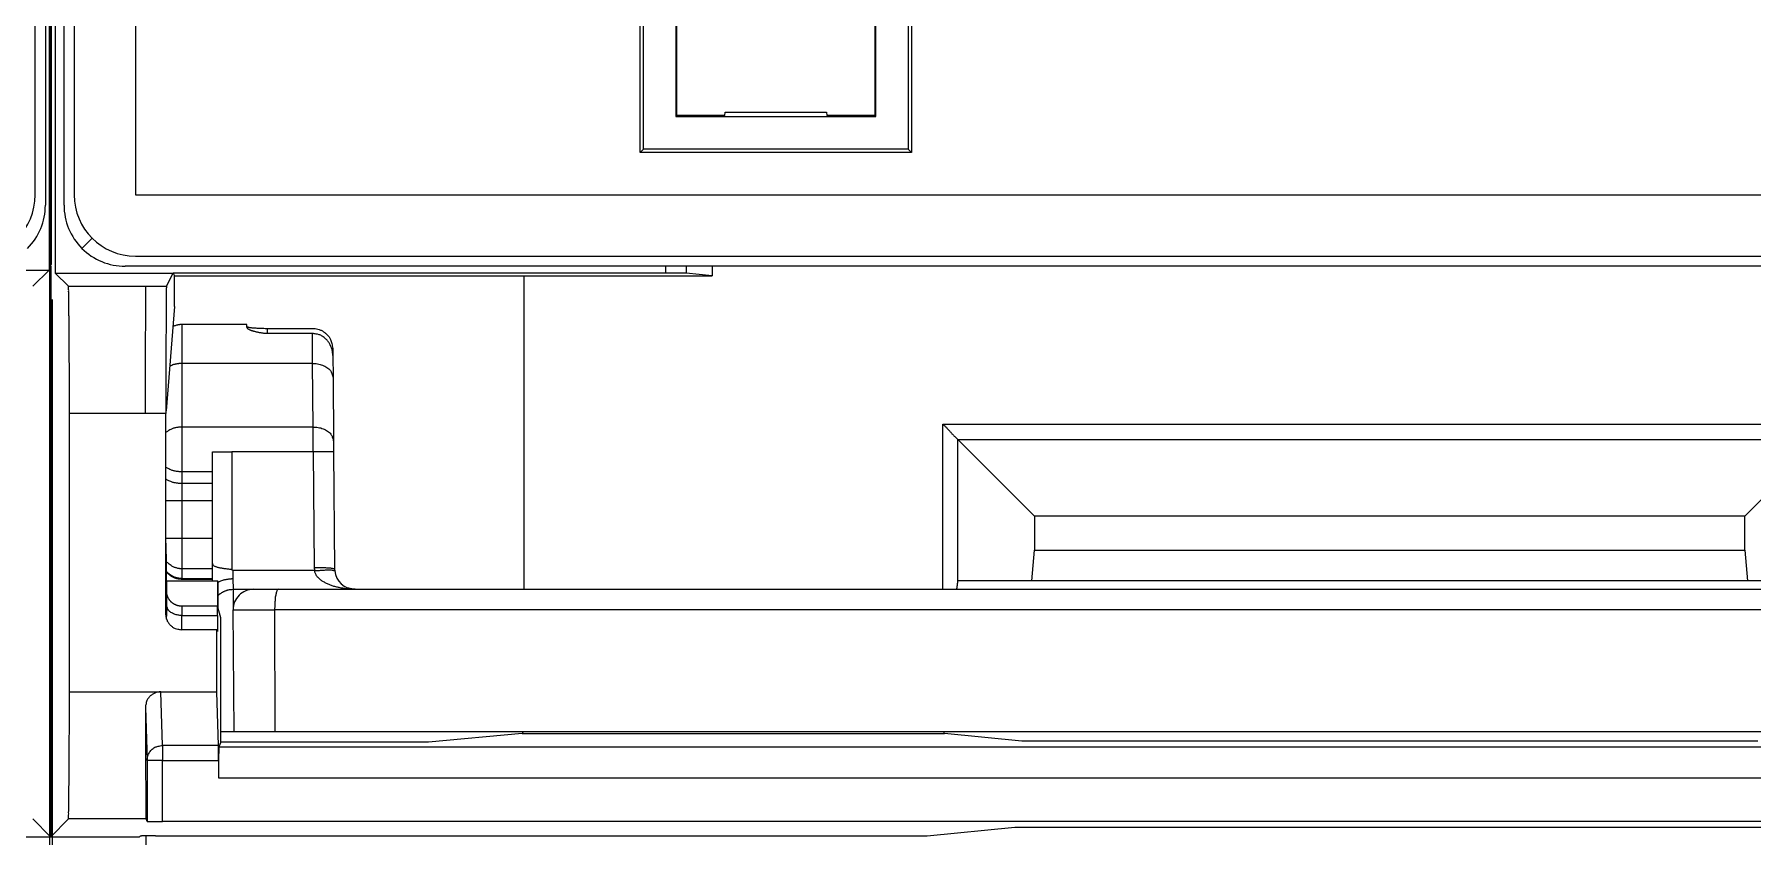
# Model space of a CAD drawing. Header units: inches. Extents: x -4 to 280, y -9 to 35.
# Drawn here: x 50.436 to 52.122, y 12.288 to 13.076 of the extents above; entities that cross this region are included whole.
import ezdxf

# ---------------------------------------------------------------- set-up
doc = ezdxf.new("R2010")
doc.units = ezdxf.units.IN
doc.header["$LTSCALE"] = 0.5
doc.header["$MEASUREMENT"] = 0
doc.set_wipeout_variables(frame=1)
for name, color, linetype in [('204', 7, 'Continuous'), ('214', 7, 'Continuous'), ('IOBASE', 177, 'Continuous')]:
    doc.layers.add(name, color=color, linetype=linetype)

# ---------------------------------------------------------------- blocks, each defined once
blk = doc.blocks.new('IC200CHS022')
at = {"layer": '204', "color": 150, "linetype": 'Continuous'}
for p, q in [((4.3659, 5.8766), (4.3659, 3.0802)), ((6.9959, 3.0802), (6.9959, 5.8476)), ((4.3713, 3.5728), (4.3713, 3.0715)), ((5.0159, 3.3244), (5.0159, 3.0686)), ((4.3659, 3.0802), (4.3668, 3.0793)), ((4.3843, 3.0585), (4.3713, 3.0715)), ((4.3713, 3.0715), (4.4869, 3.0715)), ((4.9704, 3.0715), (4.4869, 3.0715)), ((5.0159, 3.0686), (4.9904, 3.0713)), ((6.8935, 3.0744), (6.9935, 3.0744)), ((6.9935, 3.0744), (6.9775, 3.0585)), ((6.995, 3.0793), (6.9959, 3.0802)), ((4.3843, 3.0585), (4.4604, 3.0585)), ((4.4884, 3.0686), (4.831, 3.0686)), ((4.831, 3.0686), (5.0159, 3.0686)), ((6.9949, 2.5179), (6.9949, 3.0593)), ((4.5795, 3.0121), (4.5795, 3.0171)), ((4.6436, 2.9972), (4.6437, 2.9906)), ((4.6437, 2.9906), (4.6439, 2.969)), ((4.6439, 2.969), (4.6444, 2.9065)), ((4.3853, 2.6602), (4.3853, 2.9335)), ((4.4599, 2.9335), (4.3853, 2.9335)), ((5.2422, 2.7609), (5.2422, 2.9231)), ((5.2422, 2.9231), (6.1196, 2.9231)), ((4.6444, 2.9065), (4.6445, 2.8959)), ((5.2571, 2.9081), (6.1047, 2.9081)), ((5.2571, 2.7693), (5.2571, 2.9081)), ((4.5257, 2.8959), (4.5447, 2.8959)), ((4.5257, 2.7864), (4.5257, 2.8959)), ((4.6245, 2.8959), (4.5447, 2.8959)), ((4.5447, 2.8959), (4.5447, 2.7802)), ((4.6445, 2.8959), (4.6245, 2.8959)), ((4.6245, 2.8959), (4.6255, 2.7823)), ((4.6445, 2.8959), (4.6455, 2.7807)), ((4.5257, 2.7692), (4.5257, 2.7864)), ((4.6257, 2.7792), (4.5457, 2.7792)), ((4.5457, 2.771), (4.5459, 2.7609)), ((4.5459, 2.7609), (4.5659, 2.7609)), ((4.5459, 2.7609), (4.5459, 2.7407)), ((4.4804, 2.7344), (4.4798, 2.7362)), ((4.4956, 2.7442), (4.4942, 2.7442)), ((4.5306, 2.7442), (4.4956, 2.7442)), ((4.5469, 2.6209), (4.5459, 2.7407)), ((4.5866, 2.7407), (4.5868, 2.6209)), ((4.5298, 2.7212), (4.4948, 2.7212)), ((4.3853, 2.6602), (4.4748, 2.6602)), ((4.4765, 2.6076), (4.4748, 2.6602)), ((4.4598, 2.645), (4.4615, 2.5927)), ((4.5469, 2.6209), (4.5339, 2.6208)), ((6.7721, 2.6209), (4.5868, 2.6209)), ((4.8296, 2.6192), (4.7376, 2.6108)), ((4.8296, 2.6192), (5.244, 2.6192)), ((5.3198, 2.6116), (5.244, 2.6192)), ((4.5315, 2.6076), (4.4765, 2.6076)), ((4.4765, 2.6076), (4.4765, 2.5927)), ((4.5316, 2.5927), (4.5315, 2.6076)), ((6.042, 2.6116), (5.3198, 2.6116)), ((4.4615, 2.5927), (4.4615, 2.533)), ((4.4765, 2.5927), (4.4615, 2.5927)), ((4.4765, 2.5328), (4.4765, 2.5927)), ((4.4765, 2.5927), (4.5316, 2.5927))]:
    blk.add_line(p, q, dxfattribs=at)
at = {"layer": '204', "color": 30, "linetype": 'Continuous'}
for p, q in [((6.9935, 5.8525), (6.9935, 3.0744)), ((4.831, 3.0686), (4.831, 2.7609)), ((5.2571, 2.9081), (5.3324, 2.8328)), ((6.1047, 2.9081), (6.0293, 2.8328)), ((6.0293, 2.8328), (5.3324, 2.8328)), ((5.3324, 2.8328), (5.3324, 2.7993)), ((6.0293, 2.7993), (6.0293, 2.8328)), ((5.3298, 2.7693), (5.3324, 2.7993)), ((5.3324, 2.7993), (6.0293, 2.7993)), ((6.0293, 2.7993), (6.032, 2.7693)), ((5.3298, 2.7693), (5.2571, 2.7693)), ((6.032, 2.7693), (5.3298, 2.7693)), ((6.1047, 2.7693), (6.032, 2.7693)), ((4.5317, 2.6061), (4.5316, 2.5927)), ((4.5317, 2.6061), (6.8301, 2.6061)), ((4.5316, 2.5927), (4.5316, 2.5758)), ((4.5316, 2.5758), (6.8302, 2.5758)), ((4.3669, 2.5179), (4.3842, 2.5353)), ((4.4697, 2.5186), (5.2269, 2.5186))]:
    blk.add_line(p, q, dxfattribs=at)
at = {"layer": '204', "color": 40, "linetype": 'Continuous'}
for p, q in [((4.9904, 3.7827), (4.9904, 3.0713)), ((4.9704, 3.0715), (4.9704, 3.7248)), ((4.3659, 3.048), (4.3659, 3.0802)), ((4.4804, 3.0585), (4.4869, 3.0715)), ((4.4869, 3.0715), (4.4884, 3.0686)), ((4.4604, 3.0585), (4.4804, 3.0585)), ((4.4884, 3.0386), (4.4884, 3.0686)), ((4.4884, 3.0386), (4.4802, 2.9363)), ((4.4957, 3.0209), (4.4957, 2.9827)), ((4.5594, 3.0209), (4.4957, 3.0209)), ((4.5795, 3.0171), (4.6236, 3.0171)), ((4.6237, 3.0121), (4.5795, 3.0121)), ((4.4957, 2.9827), (4.4957, 2.9202)), ((4.6244, 2.9202), (4.6239, 2.9827)), ((4.4802, 2.9335), (4.4802, 2.9363)), ((4.4799, 2.9335), (4.4599, 2.9335)), ((4.4798, 2.7362), (4.4799, 2.9335)), ((4.4957, 2.9202), (4.4957, 2.8763)), ((4.4957, 2.8763), (4.4957, 2.8647)), ((4.4957, 2.8647), (4.4957, 2.8479)), ((4.4957, 2.8479), (4.4802, 2.8479)), ((4.4957, 2.8479), (4.4957, 2.8109)), ((4.4957, 2.8109), (4.4802, 2.8109)), ((4.4806, 2.7848), (4.4802, 2.8063)), ((4.4957, 2.8109), (4.4957, 2.781)), ((4.4806, 2.7692), (4.4806, 2.7848)), ((4.4806, 2.7692), (4.4806, 2.7592)), ((4.4957, 2.781), (4.4957, 2.7715)), ((4.4957, 2.7715), (4.4957, 2.7709)), ((4.4615, 2.533), (4.4604, 2.5353)), ((6.8853, 2.5328), (4.4765, 2.5328))]:
    blk.add_line(p, q, dxfattribs=at)
at = {"layer": '204', "color": 6, "linetype": 'Continuous'}
for p, q in [((4.367, 3.0593), (4.3669, 2.5179)), ((4.4806, 2.7692), (4.5306, 2.7692)), ((4.5306, 2.7692), (4.5306, 2.7442)), ((4.5313, 2.767), (4.5306, 2.7692)), ((4.5313, 2.742), (4.5313, 2.767)), ((4.5339, 2.7328), (4.5313, 2.742)), ((4.5298, 2.6602), (4.5298, 2.7212)), ((4.5304, 2.7194), (4.5298, 2.7212)), ((4.4748, 2.6602), (4.5298, 2.6602)), ((4.5315, 2.6076), (4.5298, 2.6602)), ((4.5339, 2.6108), (4.5317, 2.6061)), ((6.9775, 2.5353), (6.9949, 2.5179)), ((4.3669, 2.5179), (4.4541, 2.5179)), ((4.4541, 2.5179), (4.4547, 2.5185)), ((5.2269, 2.5186), (5.313, 2.5272)), ((5.313, 2.5272), (6.0488, 2.5272)), ((6.9076, 2.5179), (6.9949, 2.5179))]:
    blk.add_line(p, q, dxfattribs=at)
at = {"layer": '204', "color": 1, "linetype": 'Continuous'}
for p, q in [((4.367, 3.048), (4.3659, 3.048)), ((4.367, 3.0469), (4.3659, 3.048)), ((4.3684, 3.0455), (4.3684, 1.0863)), ((4.6239, 2.9827), (4.4957, 2.9827)), ((4.6244, 2.9202), (4.4957, 2.9202)), ((4.5257, 2.8763), (4.4957, 2.8763)), ((4.5257, 2.8647), (4.4957, 2.8647)), ((4.5257, 2.8479), (4.4957, 2.8479)), ((4.5257, 2.8109), (4.4957, 2.8109)), ((4.5257, 2.781), (4.4957, 2.781)), ((4.4957, 2.7715), (4.5257, 2.7715)), ((4.4957, 2.7709), (4.5257, 2.7709)), ((4.5659, 2.7609), (4.5903, 2.7609)), ((4.5903, 2.7609), (6.7687, 2.7609)), ((6.7723, 2.7407), (4.5866, 2.7407))]:
    blk.add_line(p, q, dxfattribs=at)
at = {"layer": '204', "color": 3, "linetype": 'Continuous'}
blk.add_line((4.4601, 2.5186), (4.4601, 2.0559), dxfattribs=at)
at = {"layer": '204', "color": 150, "linetype": 'Continuous'}
for points in [[(4.3668, 3.0793), (4.3668, 3.0793, -0.104288), (4.3668, 3.079, -0.007345), (4.3668, 3.0785, -0.002367), (4.3669, 3.0778, -0.001153), (4.3669, 3.0769, -0.000664), (4.3669, 3.0759, -0.00043), (4.3669, 3.0747, -0.000333), (4.3669, 3.0734, -0.000283), (4.3669, 3.0719, -0.000175), (4.3669, 3.0704, -0.000069), (4.3669, 3.069, -0.000176), (4.3669, 3.067, -0.000227), (4.367, 3.0637, -0.000097), (4.367, 3.0593, -0.000049)], [(6.9949, 3.0593), (6.9949, 3.0614, -0.000209), (6.9949, 3.0633, -0.000226), (6.9949, 3.0652, -0.000237), (6.9949, 3.067, -0.000247), (6.9949, 3.0688, -0.000258), (6.9949, 3.0704, -0.000263), (6.9949, 3.0719, -0.000321), (6.9949, 3.0734, -0.000451), (6.9949, 3.0747, -0.000429), (6.9949, 3.0758, -0.000158), (6.9949, 3.0768, -0.000795), (6.995, 3.0777, -0.002865), (6.995, 3.0786, -0.003685), (6.995, 3.0793, -0.003713)], [(4.3853, 2.9335), (4.3853, 2.9406, 0.000292), (4.3853, 2.9475, 0.000334), (4.3853, 2.9544, 0.000305), (4.3853, 2.9613, 0.000195), (4.3852, 2.968, 0.000106), (4.3852, 2.9746, 0.000013), (4.3852, 2.9811, -0.000031), (4.3851, 2.9875, -0.000035), (4.3851, 2.9937, -0.000011), (4.3851, 2.9997, 0.000051), (4.385, 3.0055, 0.000106), (4.385, 3.0111, 0.00017), (4.385, 3.0165, 0.000207), (4.3849, 3.0215, 0.000213), (4.3849, 3.0264, 0.000223), (4.3848, 3.0309, 0.000232), (4.3848, 3.0351, 0.000241), (4.3848, 3.039, 0.000241), (4.3847, 3.0426, 0.000319), (4.3847, 3.0458, 0.000512), (4.3846, 3.0487, 0.000512), (4.3846, 3.0512, 0.000165), (4.3845, 3.0533, 0.001058), (4.3845, 3.0552, 0.004064), (4.3844, 3.0569, 0.005444), (4.3843, 3.0585, 0.005789)], [(4.4599, 2.9335), (4.4599, 2.9406, -0.000139), (4.4599, 2.9475, -0.000155), (4.4599, 2.9545, -0.000145), (4.4599, 2.9613, -0.000105), (4.4599, 2.968, -0.000077), (4.4599, 2.9747, -0.000053), (4.46, 2.9811, -0.000025), (4.46, 2.9875, 0.000013), (4.46, 2.9937, 0.000024), (4.46, 2.9997, 0.00001), (4.46, 3.0055, -0.000012), (4.46, 3.0111, -0.00005), (4.4601, 3.0164, -0.000087), (4.4601, 3.0215, -0.00013), (4.4601, 3.0264, -0.000154), (4.4601, 3.0309, -0.000151), (4.4601, 3.0351, -0.000144), (4.4602, 3.039, -0.000121), (4.4602, 3.0426, -0.000139), (4.4602, 3.0458, -0.00021), (4.4602, 3.0487, -0.00019), (4.4603, 3.0512, -0.000004), (4.4603, 3.0533, -0.000525), (4.4603, 3.0552, -0.002282), (4.4603, 3.0569, -0.003038), (4.4604, 3.0585, -0.003156)], [(4.5594, 3.019), (4.5596, 3.0188, 0.190427), (4.5599, 3.0186, 0.07542), (4.5604, 3.0185, 0.032853), (4.561, 3.0183, 0.018075), (4.5619, 3.0181, 0.011096), (4.5629, 3.018, 0.007464), (4.5641, 3.0178, 0.00619), (4.5654, 3.0177, 0.005756), (4.5669, 3.0176, 0.003557), (4.5683, 3.0175, 0.001036), (4.5697, 3.0174, 0.004284), (4.5717, 3.0173, 0.006318), (4.575, 3.0172, 0.002706), (4.5795, 3.0171, 0.001324)], [(4.5795, 3.0121), (4.5781, 3.0122, -0.007569), (4.5768, 3.0122, -0.008331), (4.5755, 3.0123, -0.008256), (4.5742, 3.0125, -0.007176), (4.5729, 3.0127, -0.006467), (4.5717, 3.0129, -0.005852), (4.5705, 3.0131, -0.005202), (4.5694, 3.0134, -0.004221), (4.5683, 3.0136, -0.003834), (4.5672, 3.0139, -0.003935), (4.5662, 3.0141, -0.004576), (4.5653, 3.0144, -0.005931), (4.5644, 3.0147, -0.007207), (4.5635, 3.015, -0.008529), (4.5628, 3.0153, -0.011216), (4.5621, 3.0156, -0.015729), (4.5615, 3.0159, -0.015156), (4.561, 3.0162, -0.007219), (4.5605, 3.0165, -0.02357), (4.5601, 3.0169, -0.060619), (4.5598, 3.0175, -0.04684), (4.5594, 3.0182, -0.030314)], [(5.2422, 2.9231), (5.2432, 2.9222, -0.007837), (5.2442, 2.9213, -0.008611), (5.2452, 2.9204, -0.008057), (5.2461, 2.9194, -0.006052), (5.247, 2.9184, -0.004605), (5.2479, 2.9175, -0.003288), (5.2488, 2.9165, -0.002056), (5.2496, 2.9156, -0.000538), (5.2505, 2.9146, 0.000972), (5.2513, 2.9137, 0.002911), (5.2521, 2.9129, 0.004316), (5.2528, 2.9121, 0.00538), (5.2536, 2.9113, 0.005247), (5.2543, 2.9106, 0.004025), (5.255, 2.91, 0.00361), (5.2556, 2.9094, 0.002172), (5.2563, 2.9088, 0.001334), (5.2571, 2.9081, 0.001716)], [(4.5447, 2.7802), (4.5427, 2.7804, -0.001582), (4.5408, 2.7806, -0.001285), (4.539, 2.7809, -0.001765), (4.5372, 2.7811, -0.003285), (4.5355, 2.7814, -0.004344), (4.5339, 2.7816, -0.005033), (4.5325, 2.7819, -0.007773), (4.5311, 2.7822, -0.013666), (4.5299, 2.7826, -0.012902), (4.5288, 2.783, -0.002156), (4.5278, 2.7833, -0.027922), (4.527, 2.7839, -0.093151), (4.5263, 2.7849, -0.068723), (4.5257, 2.7864, -0.038896)], [(4.6255, 2.7823), (4.6255, 2.7821, 0.001225), (4.6255, 2.7819, 0.001216), (4.6255, 2.7817, 0.001225), (4.6255, 2.7815, 0.001251), (4.6255, 2.7813, 0.001215), (4.6255, 2.7811, 0.001135), (4.6256, 2.7809, 0.001252), (4.6256, 2.7807, 0.001493), (4.6256, 2.7805, 0.001133), (4.6256, 2.7803, 0.000389), (4.6256, 2.7802, 0.001599), (4.6256, 2.78, 0.002752), (4.6256, 2.7796, 0.001346), (4.6257, 2.7792, 0.000713)], [(4.6255, 2.7823), (4.628, 2.7823, -0.003033), (4.6304, 2.7823, -0.002738), (4.6329, 2.7822, -0.002978), (4.6353, 2.7822, -0.00416), (4.6376, 2.7821, -0.004156), (4.6397, 2.7819, -0.002463), (4.6414, 2.7818, -0.007233), (4.643, 2.7816, -0.022581), (4.6443, 2.7812, -0.031412), (4.6455, 2.7807, -0.03441)], [(4.5457, 2.771), (4.5444, 2.771, 0.008574), (4.5432, 2.7709, 0.007338), (4.5419, 2.7708, 0.008079), (4.5406, 2.7706, 0.010538), (4.5393, 2.7704, 0.00828), (4.538, 2.7702, 0.002668), (4.5369, 2.77, 0.012539), (4.5355, 2.7696, 0.024377), (4.5335, 2.7688, 0.013148), (4.5311, 2.7677, 0.007104)], [(4.5457, 2.7792), (4.5456, 2.7792, 0.000185), (4.5456, 2.7793, 0.000166), (4.5455, 2.7794, 0.000185), (4.5454, 2.7794, 0.000246), (4.5454, 2.7795, 0.000271), (4.5453, 2.7796, 0.000272), (4.5453, 2.7796, 0.00035), (4.5452, 2.7797, 0.000492), (4.5451, 2.7798, 0.000376), (4.5451, 2.7798, 0.00007), (4.545, 2.7799, 0.000645), (4.5449, 2.7799, 0.001264), (4.5448, 2.7801, 0.000628), (4.5447, 2.7802, 0.000325)], [(4.5457, 2.7792), (4.5457, 2.7784, -0.000001), (4.5457, 2.7777, -0.000001), (4.5457, 2.7769, -0.000001), (4.5457, 2.7762, -0.000002), (4.5457, 2.7755, -0.000001), (4.5457, 2.7748, -0.000001), (4.5457, 2.7742, -0.000002), (4.5457, 2.7735, -0.000003), (4.5457, 2.7724, -0.000002), (4.5457, 2.771, -0.000001)], [(5.2561, 2.7609), (5.2561, 2.7611, -0.000095), (5.2562, 2.7612, -0.000095), (5.2562, 2.7614, -0.000095), (5.2562, 2.7615, -0.000094), (5.2562, 2.7616, -0.000088), (5.2562, 2.7618, -0.000076), (5.2562, 2.7619, -0.000063), (5.2563, 2.7621, -0.000047), (5.2563, 2.7622, -0.000028), (5.2563, 2.7624, 0.000001), (5.2563, 2.7625, 0.000016), (5.2563, 2.7627, 0.000019), (5.2564, 2.7628, 0.000017), (5.2564, 2.7629, 0.000007), (5.2564, 2.7631, -0.000001), (5.2564, 2.7632, -0.00001), (5.2564, 2.7634, -0.000015), (5.2564, 2.7635, -0.000019), (5.2565, 2.7637, -0.000003), (5.2565, 2.7638, 0.000035), (5.2565, 2.764, 0.000074), (5.2565, 2.7641, 0.000122), (5.2565, 2.7642, 0.00014), (5.2565, 2.7644, 0.000131), (5.2566, 2.7645, 0.000096), (5.2566, 2.7647, 0.000026), (5.2566, 2.7648, -0.00004), (5.2566, 2.7649, -0.000118), (5.2566, 2.7651, -0.000103), (5.2566, 2.7652, 0.000014), (5.2567, 2.7654, 0.000149), (5.2567, 2.7655, 0.000331), (5.2567, 2.7656, 0.000445), (5.2567, 2.7658, 0.000522), (5.2567, 2.7659, 0.000352), (5.2567, 2.7661, -0.000088), (5.2568, 2.7662, -0.00034), (5.2568, 2.7663, -0.000468), (5.2568, 2.7665, -0.000391), (5.2568, 2.7666, -0.000053), (5.2568, 2.7667, 0.000221), (5.2568, 2.7669, 0.000486), (5.2569, 2.767, 0.000706), (5.2569, 2.7672, 0.000933), (5.2569, 2.7673, 0.00111), (5.2569, 2.7674, 0.001295), (5.2569, 2.7676, 0.000579), (5.2569, 2.7677, -0.00112), (5.2569, 2.7679, -0.002466), (5.257, 2.768, -0.003898), (5.257, 2.7681, -0.002326), (5.257, 2.7682, 0.004553), (5.257, 2.7684, 0.005711), (5.257, 2.7685, 0.005618), (5.257, 2.7687, 0.001522), (5.257, 2.7689, -0.005983), (5.2571, 2.7691, -0.006651), (5.2571, 2.7693, -0.003703)], [(4.4806, 2.7592), (4.4806, 2.7592, 0.050273), (4.4806, 2.7592, 0.920333), (4.4806, 2.7591, 0.01651), (4.4806, 2.7589, 0.005098), (4.4806, 2.7587, 0.002397), (4.4806, 2.7583, 0.001417), (4.4806, 2.7579, 0.000935), (4.4806, 2.7574, 0.000679), (4.4806, 2.7568, 0.000492), (4.4806, 2.7561, 0.000366), (4.4805, 2.7554, 0.000323), (4.4805, 2.7545, 0.000305), (4.4805, 2.7536, 0.00019), (4.4805, 2.7527, 0.000063), (4.4805, 2.7518, 0.000218), (4.4805, 2.7505, 0.000289), (4.4805, 2.7484, 0.000117), (4.4805, 2.7454, 0.000057)], [(4.4807, 2.758), (4.4807, 2.7581, -0.001113), (4.4807, 2.7582, -0.001095), (4.4807, 2.7582, -0.001109), (4.4807, 2.7583, -0.001153), (4.4807, 2.7584, -0.001131), (4.4807, 2.7585, -0.001063), (4.4806, 2.7585, -0.00119), (4.4806, 2.7586, -0.001446), (4.4806, 2.7587, -0.001096), (4.4806, 2.7587, -0.000352), (4.4806, 2.7588, -0.001588), (4.4806, 2.7589, -0.002784), (4.4806, 2.759, -0.00136), (4.4806, 2.7592, -0.000716)], [(4.4956, 2.7442), (4.4948, 2.7443, -0.013624), (4.494, 2.7443, -0.013195), (4.4932, 2.7444, -0.0137), (4.4924, 2.7446, -0.015363), (4.4916, 2.7448, -0.015422), (4.4908, 2.7451, -0.014005), (4.49, 2.7454, -0.013154), (4.4893, 2.7457, -0.01264), (4.4885, 2.7461, -0.012365), (4.4878, 2.7465, -0.012218), (4.4871, 2.7469, -0.012458), (4.4865, 2.7474, -0.013045), (4.4858, 2.7479, -0.013483), (4.4852, 2.7484, -0.013873), (4.4846, 2.749, -0.014299), (4.4841, 2.7496, -0.01483), (4.4836, 2.7503, -0.014883), (4.4831, 2.7509, -0.014684), (4.4827, 2.7516, -0.015472), (4.4823, 2.7524, -0.016824), (4.4819, 2.7532, -0.013375), (4.4816, 2.754, -0.007252), (4.4813, 2.7547, -0.012926), (4.4811, 2.7555, -0.021435), (4.4809, 2.7567, -0.014036), (4.4807, 2.758, -0.008908)], [(4.5313, 2.7547), (4.5319, 2.7554, -0.013019), (4.5326, 2.756, -0.01264), (4.5333, 2.7566, -0.012564), (4.5341, 2.7572, -0.01287), (4.5349, 2.7577, -0.012417), (4.5357, 2.7582, -0.011459), (4.5366, 2.7586, -0.012681), (4.5375, 2.7591, -0.015255), (4.5385, 2.7595, -0.011219), (4.5394, 2.7598, -0.003267), (4.5403, 2.7601, -0.01619), (4.5414, 2.7604, -0.027547), (4.5433, 2.7606, -0.012726), (4.5459, 2.7609, -0.006449)], [(4.4798, 2.7362), (4.4799, 2.7347, 0.024372), (4.4801, 2.7332, 0.025894), (4.4805, 2.7318, 0.026136), (4.481, 2.7304, 0.025513), (4.4816, 2.7291, 0.024388), (4.4824, 2.7279, 0.022509), (4.4833, 2.7267, 0.024228), (4.4842, 2.7257, 0.028573), (4.4854, 2.7247, 0.021756), (4.4865, 2.7238, 0.007064), (4.4875, 2.7231, 0.030602), (4.489, 2.7224, 0.055683), (4.4915, 2.7218, 0.026907), (4.4948, 2.7212, 0.013623)], [(4.4805, 2.7454), (4.4805, 2.7444, -0.000094), (4.4805, 2.7434, -0.000103), (4.4805, 2.7425, -0.000113), (4.4805, 2.7416, -0.000122), (4.4805, 2.7407, -0.000135), (4.4805, 2.7399, -0.000149), (4.4804, 2.7391, -0.000171), (4.4804, 2.7384, -0.0002), (4.4804, 2.7378, -0.000229), (4.4804, 2.7372, -0.000254), (4.4804, 2.7367, -0.000336), (4.4804, 2.7362, -0.000505), (4.4804, 2.7358, -0.000518), (4.4804, 2.7354, -0.000218), (4.4804, 2.7351, -0.001031), (4.4804, 2.7348, -0.004058), (4.4804, 2.7346, -0.006448), (4.4804, 2.7344, -0.008534)], [(4.4807, 2.7313), (4.4806, 2.7316, -0.004461), (4.4806, 2.7318, -0.004195), (4.4806, 2.7321, -0.004584), (4.4805, 2.7324, -0.005354), (4.4805, 2.7326, -0.004117), (4.4804, 2.7329, -0.001571), (4.4804, 2.7331, -0.005626), (4.4804, 2.7334, -0.00956), (4.4804, 2.7339, -0.004761), (4.4804, 2.7344, -0.002567)], [(4.4955, 2.7351), (4.4937, 2.7352, -0.023786), (4.4918, 2.7355, -0.021147), (4.49, 2.7359, -0.022316), (4.4882, 2.7365, -0.029486), (4.4864, 2.7373, -0.026733), (4.4849, 2.7382, -0.014558), (4.4836, 2.7391, -0.038503), (4.4824, 2.7404, -0.077778), (4.4814, 2.7426, -0.04892), (4.4805, 2.7454, -0.027588)], [(4.4954, 2.7212), (4.4954, 2.7216, 0.00027), (4.4954, 2.722, 0.000226), (4.4954, 2.7225, 0.000191), (4.4954, 2.723, 0.000167), (4.4954, 2.7235, 0.000144), (4.4954, 2.724, 0.000126), (4.4954, 2.7246, 0.000112), (4.4954, 2.7253, 0.000101), (4.4954, 2.7259, 0.000088), (4.4955, 2.7266, 0.000075), (4.4955, 2.7273, 0.000075), (4.4955, 2.7281, 0.00008), (4.4955, 2.7289, 0.000056), (4.4955, 2.7297, 0.000019), (4.4955, 2.7304, 0.000071), (4.4955, 2.7314, 0.000106), (4.4955, 2.733, 0.000047), (4.4955, 2.7351, 0.000024)], [(4.4956, 2.7442), (4.4956, 2.7442, 0.159125), (4.4956, 2.7441, 0.018608), (4.4956, 2.744, 0.006588), (4.4956, 2.7439, 0.003419), (4.4956, 2.7436, 0.002053), (4.4956, 2.7434, 0.001387), (4.4956, 2.7431, 0.001002), (4.4956, 2.7427, 0.000775), (4.4956, 2.7423, 0.000587), (4.4955, 2.7419, 0.000448), (4.4955, 2.7414, 0.000409), (4.4955, 2.7408, 0.000402), (4.4955, 2.7402, 0.000256), (4.4955, 2.7397, 0.00008), (4.4955, 2.7391, 0.000309), (4.4955, 2.7383, 0.00043), (4.4955, 2.737, 0.000177), (4.4955, 2.7351, 0.000087)], [(4.4955, 2.7351), (4.4977, 2.7351, -0.000001), (4.4999, 2.7351, -0.000001), (4.5021, 2.7351, -0.000001), (4.5043, 2.7351, -0.000001), (4.5065, 2.7351, -0.000001), (4.5087, 2.7351, -0.000001), (4.5108, 2.7351, -0.000001), (4.513, 2.7351, -0.000002), (4.5153, 2.7351, -0.000001), (4.5174, 2.7351, 0), (4.5193, 2.7351, -0.000002), (4.5218, 2.7351, -0.000003), (4.5256, 2.7351, -0.000001), (4.5305, 2.7351, -0.000001)], [(4.5306, 2.7442), (4.5284, 2.7442, 0), (4.5262, 2.7442, 0), (4.5241, 2.7442, 0), (4.5219, 2.7442, 0.000001), (4.5197, 2.7442, 0.000001), (4.5175, 2.7442, 0.000001), (4.5153, 2.7442, 0.000001), (4.5131, 2.7442, 0.000002), (4.5109, 2.7442, 0.000002), (4.5087, 2.7442, 0), (4.5068, 2.7442, 0.000003), (4.5044, 2.7442, 0.000007), (4.5006, 2.7442, 0.000004), (4.4956, 2.7442, 0.000002)], [(4.5305, 2.7351), (4.5305, 2.7362, -0.000112), (4.5305, 2.7372, -0.000126), (4.5305, 2.7382, -0.000144), (4.5306, 2.7391, -0.000165), (4.5306, 2.7399, -0.000186), (4.5306, 2.7406, -0.000202), (4.5306, 2.7413, -0.000266), (4.5306, 2.7419, -0.000398), (4.5306, 2.7425, -0.000404), (4.5306, 2.743, -0.000163), (4.5306, 2.7434, -0.0008), (4.5306, 2.7437, -0.003126), (4.5306, 2.744, -0.00479), (4.5306, 2.7442, -0.006016)], [(4.3842, 2.5353), (4.3843, 2.5357, 0.087439), (4.3844, 2.5369, 0.010408), (4.3845, 2.5389, 0.003666), (4.3845, 2.5416, 0.00187), (4.3846, 2.5451, 0.001125), (4.3847, 2.5493, 0.000764), (4.3847, 2.5541, 0.000555), (4.3848, 2.5595, 0.000429), (4.3848, 2.5656, 0.00033), (4.3849, 2.5722, 0.000258), (4.385, 2.5793, 0.00023), (4.385, 2.5871, 0.000217), (4.3851, 2.5956, 0.000145), (4.3851, 2.6038, 0.000058), (4.3851, 2.6115, 0.00016), (4.3852, 2.6218, 0.000227), (4.3853, 2.6383, 0.000103), (4.3853, 2.6602, 0.000054)], [(4.4748, 2.6602), (4.4733, 2.6601, 0.023691), (4.4718, 2.6599, 0.025184), (4.4703, 2.6595, 0.02547), (4.4689, 2.659, 0.024936), (4.4676, 2.6583, 0.023924), (4.4664, 2.6575, 0.022166), (4.4652, 2.6566, 0.02396), (4.4641, 2.6556, 0.028396), (4.4632, 2.6545, 0.021739), (4.4623, 2.6534, 0.007089), (4.4616, 2.6523, 0.030725), (4.4609, 2.6508, 0.056334), (4.4604, 2.6483, 0.027379), (4.4598, 2.645, 0.013892)], [(4.4598, 2.645), (4.4599, 2.6386, 0.000053), (4.4599, 2.6323, 0.000063), (4.4599, 2.6261, 0.000056), (4.4599, 2.62, 0.000031), (4.4599, 2.614, 0.00001), (4.4599, 2.6081, -0.000014), (4.46, 2.6023, -0.000023), (4.46, 2.5967, -0.000019), (4.46, 2.5913, -0.000004), (4.46, 2.586, 0.000027), (4.46, 2.5809, 0.000058), (4.46, 2.5761, 0.000098), (4.4601, 2.5714, 0.000124), (4.4601, 2.567, 0.000137), (4.4601, 2.5629, 0.000143), (4.4601, 2.559, 0.000135), (4.4601, 2.5553, 0.000125), (4.4602, 2.552, 0.0001), (4.4602, 2.5489, 0.000126), (4.4602, 2.5461, 0.000227), (4.4602, 2.5437, 0.00022), (4.4602, 2.5415, 0.00002), (4.4603, 2.5397, 0.000574), (4.4603, 2.5381, 0.002435), (4.4603, 2.5366, 0.003228), (4.4604, 2.5353, 0.003351)], [(4.5868, 2.6209), (4.5816, 2.6209, 0.000238), (4.5765, 2.621, 0.000226), (4.5715, 2.621, 0.000257), (4.5667, 2.621, 0.000367), (4.5622, 2.621, 0.000371), (4.5582, 2.621, 0.000207), (4.5548, 2.621, 0.000668), (4.5519, 2.621, 0.002196), (4.5492, 2.621, 0.003174), (4.5469, 2.6209, 0.00375)], [(4.8302, 2.6209), (4.8302, 2.6207, -0.002263), (4.8301, 2.6205, -0.002466), (4.8301, 2.6203, -0.002942), (4.8301, 2.6202, -0.003778), (4.83, 2.62, -0.004522), (4.83, 2.6199, -0.005096), (4.8299, 2.6197, -0.007103), (4.8299, 2.6196, -0.011278), (4.8299, 2.6195, -0.011261), (4.8298, 2.6194, -0.003924), (4.8298, 2.6194, -0.022703), (4.8297, 2.6193, -0.075), (4.8297, 2.6193, -0.065906), (4.8296, 2.6192, -0.043575)], [(5.244, 2.6192), (5.244, 2.6192, -0.083709), (5.2439, 2.6192, -0.068185), (5.2439, 2.6193, -0.049255), (5.2439, 2.6193, -0.035153), (5.2438, 2.6194, -0.024286), (5.2438, 2.6195, -0.017153), (5.2438, 2.6196, -0.014482), (5.2437, 2.6197, -0.013151), (5.2437, 2.6198, -0.007875), (5.2437, 2.6199, -0.002531), (5.2437, 2.62, -0.008736), (5.2436, 2.6202, -0.010954), (5.2436, 2.6205, -0.00424), (5.2436, 2.6209, -0.002043)], [(4.4615, 2.5927), (4.4616, 2.5946, -0.03499), (4.462, 2.5964, -0.030582), (4.4626, 2.5982, -0.031241), (4.4634, 2.6, -0.039075), (4.4646, 2.6017, -0.03259), (4.4659, 2.6033, -0.016704), (4.4673, 2.6046, -0.041295), (4.4692, 2.6057, -0.069381), (4.4723, 2.6067, -0.03717), (4.4765, 2.6076, -0.019769)], [(4.4615, 2.533), (4.4616, 2.533, 0.068446), (4.4618, 2.5329, 0.009359), (4.4622, 2.5329, 0.00339), (4.4627, 2.5329, 0.001771), (4.4634, 2.5329, 0.001064), (4.4641, 2.5329, 0.000708), (4.465, 2.5329, 0.000583), (4.466, 2.5329, 0.000539), (4.4671, 2.5329, 0.000333), (4.4682, 2.5329, 0.000098), (4.4693, 2.5329, 0.000398), (4.4707, 2.5329, 0.000585), (4.4732, 2.5328, 0.00025), (4.4765, 2.5328, 0.000123)], [(4.4697, 2.5186), (4.4682, 2.5186, 0.000208), (4.4667, 2.5186, 0.000224), (4.4653, 2.5186, 0.000236), (4.464, 2.5186, 0.000245), (4.4626, 2.5186, 0.000256), (4.4614, 2.5186, 0.000261), (4.4603, 2.5186, 0.00032), (4.4592, 2.5186, 0.000449), (4.4582, 2.5186, 0.000427), (4.4573, 2.5186, 0.000157), (4.4566, 2.5186, 0.000792), (4.4559, 2.5186, 0.002858), (4.4553, 2.5185, 0.003678), (4.4547, 2.5185, 0.003707)]]:
    blk.add_lwpolyline(points, format="xyb", dxfattribs=at)
at = {"layer": '204', "color": 40, "linetype": 'Continuous'}
for points in [[(4.9904, 3.0713), (4.9901, 3.0714, 0.011705), (4.9897, 3.0714, 0.004266), (4.9891, 3.0714, 0.002099), (4.9884, 3.0714, 0.001265), (4.9875, 3.0714, 0.000827), (4.9864, 3.0714, 0.00058), (4.9853, 3.0714, 0.000497), (4.984, 3.0715, 0.000474), (4.9825, 3.0715, 0.000299), (4.9811, 3.0715, 0.000089), (4.9797, 3.0715, 0.000366), (4.9778, 3.0715, 0.000547), (4.9747, 3.0715, 0.000237), (4.9704, 3.0715, 0.000117)], [(4.4804, 3.0585), (4.4804, 3.0583, 0.047081), (4.4804, 3.0576, 0.007324), (4.4803, 3.0566, 0.002721), (4.4803, 3.0552, 0.001352), (4.4803, 3.0534, 0.000774), (4.4803, 3.0512, 0.00049), (4.4802, 3.0487, 0.000317), (4.4802, 3.0458, 0.000198), (4.4802, 3.0426, 0.000147), (4.4802, 3.039, 0.000137), (4.4801, 3.0351, 0.000135), (4.4801, 3.0309, 0.000145), (4.4801, 3.0264, 0.000148), (4.4801, 3.0215, 0.000153), (4.4801, 3.0165, 0.000131), (4.48, 3.0111, 0.000088), (4.48, 3.0055, 0.00005), (4.48, 2.9997, 0.000007), (4.48, 2.9937, -0.000009), (4.48, 2.9875, -0.000005), (4.48, 2.9809, -0.000017), (4.4799, 2.9747, -0.000055), (4.4799, 2.9689, 0.000083), (4.4799, 2.9613, 0.000256), (4.4799, 2.9493, 0.000127), (4.4799, 2.9335, 0.00006)], [(4.4957, 3.0209), (4.495, 3.0209, 0.009663), (4.4942, 3.0209, 0.008375), (4.4935, 3.0208, 0.009222), (4.4928, 3.0207, 0.011596), (4.492, 3.0206, 0.008701), (4.4913, 3.0204, 0.00253), (4.4906, 3.0203, 0.012801), (4.4898, 3.02, 0.022514), (4.4885, 3.0195, 0.010763), (4.4868, 3.0188, 0.005531)], [(4.5594, 3.0182), (4.5594, 3.0186, 0.000005), (4.5594, 3.019, 0.000006), (4.5594, 3.0194, 0.000007), (4.5594, 3.0197, 0.000011), (4.5594, 3.02, 0.000012), (4.5594, 3.0203, 0.000005), (4.5594, 3.0205, 0.000023), (4.5594, 3.0206, 0.000084), (4.5594, 3.0208, 0.00012), (4.5594, 3.0209, 0.000142)], [(4.6236, 3.0171), (4.6263, 3.017, -0.035015), (4.629, 3.0164, -0.033332), (4.6316, 3.0155, -0.033726), (4.6341, 3.0142, -0.039427), (4.6363, 3.0125, -0.033722), (4.6383, 3.0107, -0.019131), (4.64, 3.0088, -0.039679), (4.6414, 3.0063, -0.063495), (4.6426, 3.0024, -0.035572), (4.6436, 2.9972, -0.020096)], [(4.6239, 2.9827), (4.6239, 2.985, 0.000001), (4.6238, 2.9873, 0.000001), (4.6238, 2.9896, 0.000002), (4.6238, 2.9917, 0.000002), (4.6238, 2.9939, 0.000002), (4.6238, 2.9959, 0.000002), (4.6238, 2.9978, 0.000002), (4.6238, 2.9997, 0.000003), (4.6237, 3.0016, 0.000002), (4.6237, 3.0033, 0.000001), (4.6237, 3.0048, 0.000004), (4.6237, 3.0066, 0.000008), (4.6237, 3.009, 0.000005), (4.6237, 3.0121, 0.000003)], [(4.6437, 2.9906), (4.6436, 2.9922, 0.016893), (4.6434, 2.9939, 0.01746), (4.6431, 2.9955, 0.017662), (4.6427, 2.9971, 0.017689), (4.6422, 2.9986, 0.017785), (4.6416, 3.0001, 0.017834), (4.6408, 3.0015, 0.018147), (4.64, 3.0029, 0.018719), (4.6391, 3.0042, 0.018388), (4.6381, 3.0055, 0.017308), (4.637, 3.0066, 0.019283), (4.6357, 3.0077, 0.023616), (4.6344, 3.0087, 0.017936), (4.6331, 3.0095, 0.00514), (4.6319, 3.0103, 0.026661), (4.6302, 3.0109, 0.04967), (4.6274, 3.0116, 0.024056), (4.6237, 3.0121, 0.012186)], [(4.4957, 2.9827), (4.4947, 2.9826, 0.009394), (4.4937, 2.9826, 0.008068), (4.4927, 2.9825, 0.008891), (4.4917, 2.9824, 0.011398), (4.4906, 2.9822, 0.00871), (4.4896, 2.982, 0.002604), (4.4887, 2.9818, 0.013014), (4.4875, 2.9815, 0.023901), (4.4859, 2.9808, 0.011972), (4.4837, 2.9799, 0.00626)], [(4.6239, 2.9827), (4.6263, 2.9826, -0.024022), (4.6287, 2.9823, -0.021378), (4.6312, 2.9817, -0.022573), (4.6336, 2.9809, -0.029816), (4.6359, 2.9799, -0.026997), (4.638, 2.9787, -0.01467), (4.6397, 2.9775, -0.038794), (4.6413, 2.9757, -0.07795), (4.6427, 2.9728, -0.04867), (4.6439, 2.969, -0.027352)], [(4.4957, 2.9202), (4.4943, 2.9202, 0.013008), (4.493, 2.9201, 0.011118), (4.4916, 2.9199, 0.012173), (4.4902, 2.9197, 0.015827), (4.4888, 2.9193, 0.012425), (4.4874, 2.919, 0.004132), (4.4862, 2.9186, 0.018539), (4.4848, 2.9179, 0.035206), (4.4827, 2.9168, 0.018524), (4.4802, 2.9151, 0.009848)], [(4.6245, 2.8959), (4.6245, 2.8976, -0.000002), (4.6245, 2.8993, -0.000002), (4.6245, 2.9009, -0.000002), (4.6245, 2.9026, -0.000002), (4.6245, 2.9042, -0.000002), (4.6245, 2.9058, -0.000001), (4.6245, 2.9074, -0.000001), (4.6245, 2.909, -0.000001), (4.6245, 2.9106, -0.000001), (4.6245, 2.912, -0.000001), (4.6245, 2.9134, -0.000001), (4.6244, 2.9149, 0), (4.6244, 2.9173, 0), (4.6244, 2.9202)], [(4.6244, 2.9202), (4.6269, 2.9201, -0.024024), (4.6293, 2.9198, -0.021379), (4.6318, 2.9193, -0.022574), (4.6342, 2.9185, -0.029817), (4.6365, 2.9174, -0.026997), (4.6385, 2.9162, -0.014669), (4.6403, 2.915, -0.038793), (4.6418, 2.9132, -0.077943), (4.6432, 2.9104, -0.048664), (4.6444, 2.9065, -0.027349)], [(4.4957, 2.8763), (4.4943, 2.8763, -0.010511), (4.493, 2.8764, -0.008997), (4.4916, 2.8765, -0.009881), (4.4902, 2.8767, -0.012918), (4.4888, 2.877, -0.010229), (4.4874, 2.8773, -0.003421), (4.4862, 2.8776, -0.015438), (4.4848, 2.8781, -0.030143), (4.4827, 2.8791, -0.016408), (4.4802, 2.8804, -0.008885)], [(4.4957, 2.8647), (4.4943, 2.8648, -0.010512), (4.493, 2.8648, -0.008998), (4.4916, 2.865, -0.009882), (4.4902, 2.8652, -0.012919), (4.4888, 2.8654, -0.010231), (4.4874, 2.8657, -0.003422), (4.4862, 2.866, -0.01544), (4.4848, 2.8666, -0.030147), (4.4827, 2.8675, -0.016411), (4.4802, 2.8689, -0.008887)], [(4.4957, 2.781), (4.4944, 2.7811, -0.018013), (4.4931, 2.7812, -0.015329), (4.4917, 2.7814, -0.016661), (4.4904, 2.7818, -0.021304), (4.489, 2.7822, -0.016276), (4.4877, 2.7827, -0.005247), (4.4865, 2.7832, -0.023601), (4.4851, 2.7841, -0.04174), (4.4831, 2.7857, -0.020252), (4.4806, 2.7879, -0.010348)], [(4.4957, 2.7715), (4.4944, 2.7715, -0.017904), (4.4931, 2.7716, -0.015237), (4.4918, 2.7718, -0.016566), (4.4904, 2.7722, -0.021181), (4.489, 2.7726, -0.016175), (4.4877, 2.7731, -0.005202), (4.4866, 2.7736, -0.023466), (4.4852, 2.7744, -0.041503), (4.4832, 2.776, -0.020129), (4.4806, 2.7783, -0.010285)], [(4.4806, 2.7778), (4.4811, 2.7772, 0.009246), (4.4817, 2.7767, 0.009288), (4.4822, 2.7762, 0.00927), (4.4828, 2.7757, 0.009267), (4.4833, 2.7752, 0.009264), (4.4839, 2.7747, 0.00923), (4.4845, 2.7743, 0.009211), (4.4852, 2.7739, 0.009185), (4.4858, 2.7735, 0.009138), (4.4864, 2.7732, 0.009037), (4.4871, 2.7729, 0.009061), (4.4877, 2.7726, 0.009143), (4.4884, 2.7723, 0.008881), (4.4891, 2.772, 0.008304), (4.4897, 2.7718, 0.008969), (4.4904, 2.7716, 0.010378), (4.4911, 2.7715, 0.00808), (4.4918, 2.7713, 0.003314), (4.4923, 2.7712, 0.010769), (4.4931, 2.7711, 0.018136), (4.4942, 2.771, 0.009165), (4.4957, 2.7709, 0.005)], [(4.6257, 2.7792), (4.6281, 2.7794, -0.003009), (4.6305, 2.7795, -0.002722), (4.633, 2.7797, -0.002965), (4.6354, 2.7798, -0.004145), (4.6377, 2.7799, -0.004144), (4.6397, 2.7799, -0.00245), (4.6415, 2.7799, -0.00722), (4.643, 2.7798, -0.022574), (4.6444, 2.7795, -0.03139), (4.6456, 2.7792, -0.034374)], [(4.6655, 2.7609), (4.6637, 2.7609, -0.005755), (4.6618, 2.761, -0.005736), (4.66, 2.7611, -0.00578), (4.6582, 2.7612, -0.005925), (4.6564, 2.7614, -0.006057), (4.6545, 2.7617, -0.006193), (4.6527, 2.762, -0.006343), (4.651, 2.7623, -0.006536), (4.6492, 2.7627, -0.006739), (4.6475, 2.7631, -0.006981), (4.6457, 2.7635, -0.007225), (4.644, 2.764, -0.007495), (4.6424, 2.7646, -0.007836), (4.6408, 2.7652, -0.008325), (4.6392, 2.7659, -0.009105), (4.6376, 2.7666, -0.010334), (4.6361, 2.7673, -0.010961), (4.6347, 2.7682, -0.011118), (4.6333, 2.769, -0.013656), (4.632, 2.77, -0.018511), (4.6308, 2.771, -0.014939), (4.6297, 2.772, -0.004061), (4.6288, 2.7729, -0.024033), (4.6278, 2.7742, -0.051726), (4.6268, 2.7763, -0.028259), (4.6257, 2.7792, -0.01499)], [(4.6455, 2.7807), (4.6455, 2.7806, 0.001649), (4.6455, 2.7805, 0.001491), (4.6455, 2.7804, 0.00164), (4.6455, 2.7802, 0.001984), (4.6455, 2.7801, 0.001501), (4.6455, 2.78, 0.000493), (4.6455, 2.7798, 0.00214), (4.6456, 2.7797, 0.003701), (4.6456, 2.7795, 0.001797), (4.6456, 2.7792, 0.000946)], [(4.6655, 2.7609), (4.6653, 2.7609, -0.002018), (4.6652, 2.7609, -0.00206), (4.665, 2.7609, -0.002086), (4.6648, 2.7609, -0.002088), (4.6646, 2.7609, -0.002095), (4.6645, 2.7609, -0.0021), (4.6643, 2.7609, -0.002105), (4.6641, 2.761, -0.002101), (4.664, 2.761, -0.002098), (4.6638, 2.761, -0.002089), (4.6636, 2.761, -0.00208), (4.6635, 2.761, -0.002061), (4.6633, 2.761, -0.002049), (4.6632, 2.7611, -0.002035), (4.663, 2.7611, -0.002032), (4.6628, 2.7611, -0.002034), (4.6627, 2.7611, -0.002036), (4.6625, 2.7611, -0.002034), (4.6623, 2.7612, -0.002033), (4.6622, 2.7612, -0.002031), (4.662, 2.7612, -0.002029), (4.6619, 2.7612, -0.002024), (4.6617, 2.7613, -0.002023), (4.6615, 2.7613, -0.002024), (4.6614, 2.7613, -0.002025), (4.6612, 2.7614, -0.002025), (4.6611, 2.7614, -0.002027), (4.6609, 2.7614, -0.00203), (4.6608, 2.7615, -0.002023), (4.6606, 2.7615, -0.002008), (4.6604, 2.7616, -0.002024), (4.6603, 2.7616, -0.002064), (4.6601, 2.7616, -0.002006), (4.66, 2.7617, -0.001875), (4.6598, 2.7617, -0.002085), (4.6597, 2.7618, -0.00251), (4.6595, 2.7618, -0.001882), (4.6594, 2.7619, -0.000562), (4.6592, 2.7619, -0.002693), (4.6591, 2.762, -0.0048), (4.6588, 2.7621, -0.002341), (4.6584, 2.7622, -0.001224)]]:
    blk.add_lwpolyline(points, format="xyb", dxfattribs=at)
at = {"layer": '204', "color": 1, "linetype": 'Continuous'}
for points in [[(4.5903, 2.7609), (4.5898, 2.7608, 0.174729), (4.5894, 2.7603, 0.08372), (4.5889, 2.7595, 0.046381), (4.5885, 2.7583, 0.033325), (4.5881, 2.7567, 0.017299), (4.5877, 2.755, 0.007064), (4.5873, 2.7532, 0.014436), (4.5871, 2.7506, 0.017138), (4.5868, 2.7464, 0.007561), (4.5866, 2.7407, 0.003807)], [(4.5459, 2.7407), (4.5459, 2.7407, -0.002224), (4.546, 2.7407, -0.000219), (4.5461, 2.7407, -0.000069), (4.5463, 2.7407, -0.00002), (4.5466, 2.7407, -0.000005), (4.5469, 2.7407, -0.000001), (4.5473, 2.7407, 0.000001), (4.5478, 2.7407), (4.5483, 2.7407, 0), (4.5488, 2.7407), (4.5495, 2.7407, 0), (4.5501, 2.7407), (4.5508, 2.7407), (4.5516, 2.7407), (4.5525, 2.7407), (4.5533, 2.7407), (4.5543, 2.7407), (4.5553, 2.7407), (4.5563, 2.7407), (4.5574, 2.7407), (4.5585, 2.7407), (4.5597, 2.7407, 0), (4.5609, 2.7407, 0), (4.5622, 2.7407, 0), (4.5635, 2.7407, 0), (4.5648, 2.7407, 0), (4.5662, 2.7407, 0), (4.5676, 2.7407, 0), (4.569, 2.7407, 0), (4.5705, 2.7407, 0), (4.572, 2.7407, 0), (4.5736, 2.7407, 0), (4.5752, 2.7407, 0), (4.5767, 2.7407, 0), (4.5781, 2.7407, 0), (4.5799, 2.7407, -0.000001), (4.5828, 2.7407, 0), (4.5866, 2.7407, 0)]]:
    blk.add_lwpolyline(points, format="xyb", dxfattribs=at)
at = {"layer": '204', "color": 6, "linetype": 'Continuous'}
blk.add_lwpolyline([(4.5305, 2.7351), (4.5305, 2.7327, -0.000158), (4.5305, 2.7303, -0.000172), (4.5305, 2.7282, -0.000219), (4.5305, 2.7263, -0.000321), (4.5305, 2.7246, -0.000337), (4.5305, 2.7232, -0.000176), (4.5304, 2.722, -0.000654), (4.5304, 2.721, -0.002385), (4.5304, 2.7202, -0.003747), (4.5304, 2.7194, -0.005012)], format="xyb", dxfattribs=at)
at = {"layer": '204', "color": 150, "linetype": 'Continuous'}
for radius in [0.0312, 0.0299]:
    blk.add_circle((4.5213, 3.219), radius, dxfattribs=at)
at = {"layer": '204', "color": 40, "linetype": 'Continuous'}
blk.add_arc((4.6655, 2.7809), 0.02, 185, 270, dxfattribs=at)
at = {"layer": '204', "color": 1, "linetype": 'Continuous'}
blk.add_arc((4.5659, 2.7409), 0.02, 89.9985, 180.5, dxfattribs=at)
at = {"layer": '214', "color": 40, "linetype": 'Continuous'}
blk.add_line((4.3659, 1.0863), (4.3659, 3.048), dxfattribs=at)
at = {"layer": '214', "color": 30, "linetype": 'Continuous'}
blk.add_line((4.5339, 2.6108), (4.5339, 2.7328), dxfattribs=at)
at = {"layer": '214', "color": 150, "linetype": 'Continuous'}
for p, q in [((4.7376, 2.6108), (4.5339, 2.6108)), ((4.4604, 2.5353), (4.3842, 2.5353))]:
    blk.add_line(p, q, dxfattribs=at)
blk = doc.blocks.new('IC200MDL740')
at = {"layer": 'IOBASE'}
for p, q in [((-2.095, -1.295), (-1.755, -1.295)), ((2.105, -1.305), (-2.105, -1.305))]:
    blk.add_line(p, q, dxfattribs=at)
for centre, start in [((-2.095, -1.235), 180), ((-2.105, -1.245), 225)]:
    blk.add_arc(centre, 0.06, start, 270, dxfattribs=at)
blk = doc.blocks.new('IC200ALG264')
at = {"layer": 'IOBASE'}
for p, q in [((-2.105, 1.305), (2.105, 1.305)), ((-2.1374, 1.2774), (-2.1474, 1.2874)), ((-1.755, 1.295), (-2.095, 1.295)), ((-2.1374, 1.2774), (-2.1374, 1.2774)), ((-2.165, -1.245), (-2.165, 1.245)), ((-2.155, 1.235), (-2.155, -1.235)), ((-2.095, 1.235), (-2.095, -1.235)), ((-1.755, 1.235), (-2.095, 1.235)), ((-2.0531, 0.7396), (2.0481, 0.7396)), ((-2.0531, 0.4734), (-2.0531, 0.7396)), ((-2.0531, 0.7396), (-2.05, 0.7365)), ((-2.05, 0.7365), (2.045, 0.7365)), ((-2.05, 0.4765), (-2.05, 0.7365)), ((2.013, 0.7045), (-2.018, 0.7045)), ((-2.018, 0.7045), (-2.018, 0.5085)), ((-2.018, 0.7045), (-2.017, 0.7035)), ((-2.017, 0.7035), (0.2375, 0.7035)), ((-2.017, 0.6565), (-2.017, 0.7035)), ((-2.017, 0.6565), (-2.0137, 0.6562)), ((-2.0137, 0.6562), (-2.0137, 0.5568)), ((-2.0137, 0.5568), (-2.017, 0.5565)), ((-2.017, 0.5095), (-2.017, 0.5565)), ((-2.018, 0.5085), (-2.017, 0.5095)), ((-2.018, 0.5085), (2.013, 0.5085)), ((-0.3425, 0.5095), (-2.017, 0.5095)), ((-2.0531, 0.4734), (-2.05, 0.4765)), ((2.0481, 0.4734), (-2.0531, 0.4734)), ((2.045, 0.4765), (-2.05, 0.4765))]:
    blk.add_line(p, q, dxfattribs=at)
for centre, start, end in [((-2.105, 1.245), 90, 135), ((-2.105, 1.245), 135, 180), ((-2.095, 1.235), 90, 180)]:
    blk.add_arc(centre, 0.06, start, end, dxfattribs=at)

msp = doc.modelspace()

# ---------------------------------------------------------------- block references
for p in [(43.45642, 9.77011), (46.08468, 9.77011)]:
    msp.add_blockref('IC200CHS022', p)

# ---------------------------------------------------------------- next in the draw order: wipeouts: each hides what was drawn before it
for points in [[(47.89635, 17.17822), (47.83635, 17.11822), (47.83635, 12.90822), (47.89635, 12.84822), (50.38635, 12.84822), (50.44635, 12.90822), (50.44635, 17.11822), (50.38635, 17.17822)], [(50.52461, 17.17822), (50.46461, 17.11822), (50.46461, 12.90822), (50.52461, 12.84822), (53.01461, 12.84822), (53.07461, 12.90822), (53.07461, 17.11822), (53.01461, 17.17822)]]:
    msp.add_wipeout(points)

# ---------------------------------------------------------------- next in the draw order: block references
at = {"rotation": 90}
for name, p in [('IC200MDL740', (49.14135, 15.01322)), ('IC200ALG264', (51.76961, 15.01322))]:
    msp.add_blockref(name, p, dxfattribs=at)

doc.saveas('drawing.dxf')
